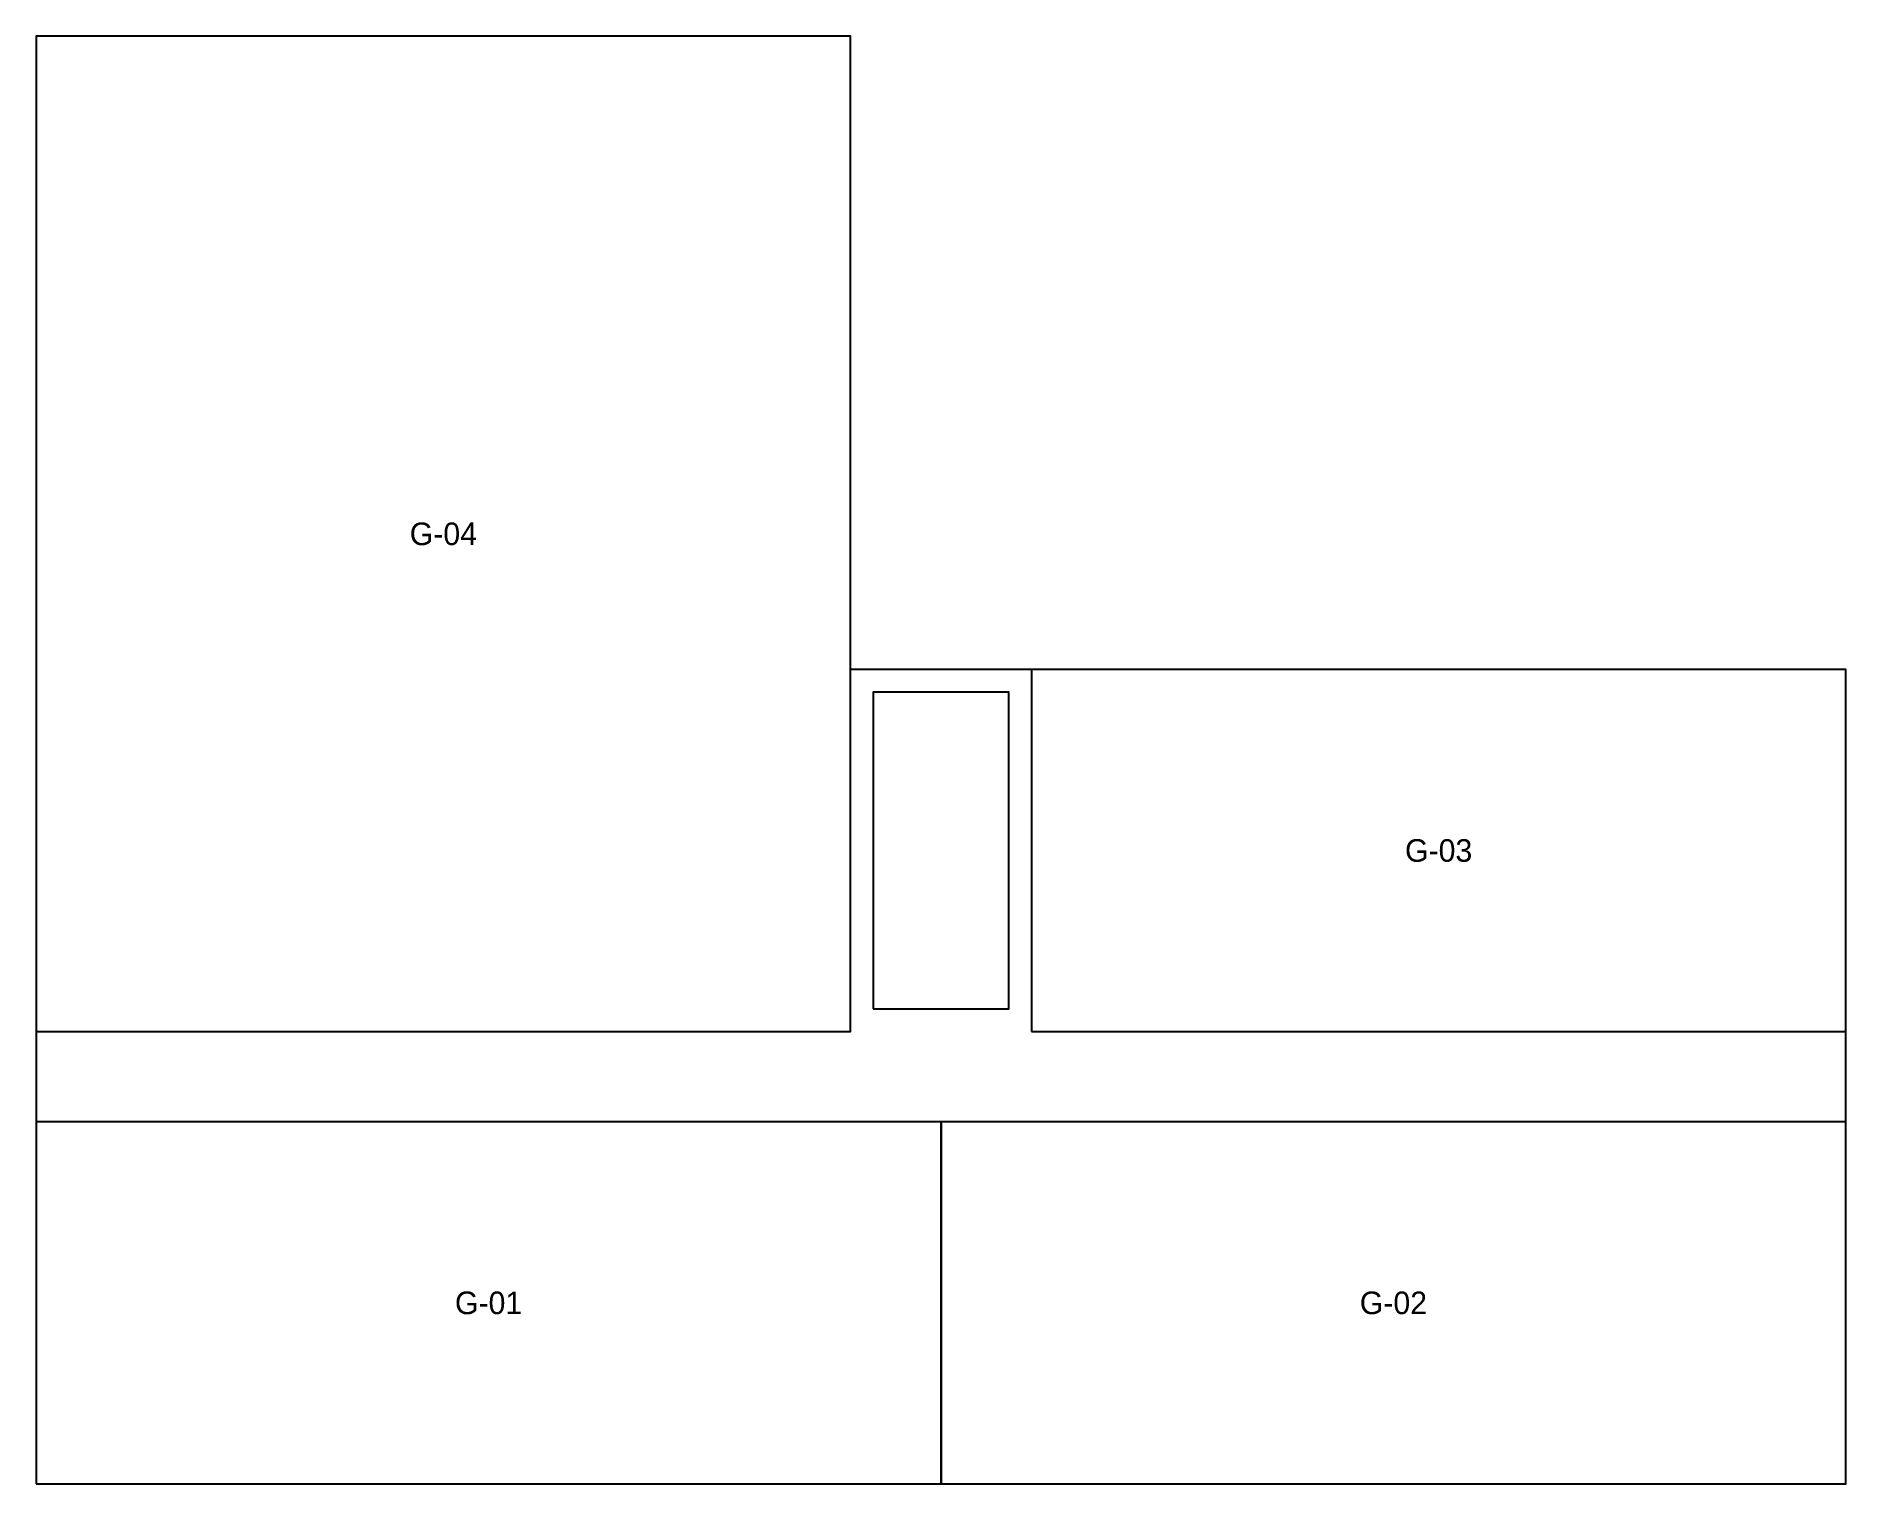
# Model space of a CAD drawing. Header units: millimetres. Extents: x 0 to 40000, y 0 to 32000.
import ezdxf
from ezdxf.enums import TextEntityAlignment as Align

# ---------------------------------------------------------------- set-up
doc = ezdxf.new("R2010")
doc.units = ezdxf.units.MM
for name, color, linetype in [('FLOOR_OUTLINE', 7, 'Continuous'), ('UNIT_LABELS', 2, 'Continuous'), ('UNITS', 3, 'Continuous')]:
    doc.layers.add(name, color=color, linetype=linetype)

# ---------------------------------------------------------------- blocks, each defined once
blk = doc.blocks.new('SHOP_1')
at = {"layer": 'UNITS'}
blk.add_lwpolyline([(0, 0), (20000, 0), (20000, 8000), (0, 8000)], close=True, dxfattribs=at)
at = {"layer": 'UNIT_LABELS'}
blk.add_text('G-01', height=500, dxfattribs=at).set_placement((10000, 4000), align=Align.MIDDLE_CENTER)
blk = doc.blocks.new('SHOP_2')
at = {"layer": 'UNITS'}
blk.add_lwpolyline([(0, 0), (20000, 0), (20000, 8000), (0, 8000)], close=True, dxfattribs=at)
at = {"layer": 'UNIT_LABELS'}
blk.add_text('G-02', height=500, dxfattribs=at).set_placement((10000, 4000), align=Align.MIDDLE_CENTER)
blk = doc.blocks.new('SHOP_3')
at = {"layer": 'UNITS'}
blk.add_lwpolyline([(0, 0), (18000, 0), (18000, 8000), (0, 8000)], close=True, dxfattribs=at)
at = {"layer": 'UNIT_LABELS'}
blk.add_text('G-03', height=500, dxfattribs=at).set_placement((9000, 4000), align=Align.MIDDLE_CENTER)
blk = doc.blocks.new('SHOP_4')
at = {"layer": 'UNITS'}
blk.add_lwpolyline([(0, 0), (18000, 0), (18000, 22000), (0, 22000)], close=True, dxfattribs=at)
at = {"layer": 'UNIT_LABELS'}
blk.add_text('G-04', height=500, dxfattribs=at).set_placement((9000, 11000), align=Align.MIDDLE_CENTER)

msp = doc.modelspace()

# ---------------------------------------------------------------- linework, layer by layer
at = {"layer": 'FLOOR_OUTLINE'}
for points in [[(0, 0), (40000, 0), (40000, 18000), (18000, 18000), (18000, 32000), (0, 32000)], [(18500, 10500), (21500, 10500), (21500, 17500), (18500, 17500)]]:
    msp.add_lwpolyline(points, close=True, dxfattribs=at)

# ---------------------------------------------------------------- block references
for name, p in [('SHOP_4', (0, 10000)), ('SHOP_3', (22000, 10000)), ('SHOP_1', (0, 0)), ('SHOP_2', (20000, 0))]:
    msp.add_blockref(name, p)

doc.saveas('drawing.dxf')
